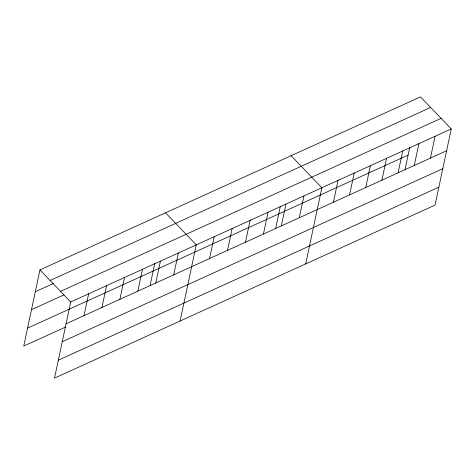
<?xml version="1.0" encoding="UTF-8"?>
<svg xmlns="http://www.w3.org/2000/svg" width="475" height="475" viewBox="0 0 475 475"><rect width="100%" height="100%" fill="white"/><g stroke="black" fill="none" stroke-linecap="round" stroke-linejoin="round"><path stroke-width="0.71" d="M451.25 128.933L70.698 301.969L54.512 378.13L435.058 205.093L451.25 128.933L420.488 96.87L39.942 269.907L23.75 346.067L65.609 327.037M84.004 315.637L88.641 293.811M101.941 307.479L106.584 285.653M119.884 299.321L124.521 277.495M137.821 291.163L142.464 269.337M150.064 285.517L154.803 263.221M155.764 283.005L160.402 261.179M173.702 274.847L178.345 253.021M180.09 321.029L196.282 244.862L165.52 212.8M209.582 258.531L214.225 236.71M227.525 250.378L232.162 228.552M245.462 242.22L250.105 220.394M263.405 234.062L268.043 212.236M275.648 228.416L280.387 206.114M281.342 225.904L285.986 204.078M299.286 217.746L303.923 195.92M305.674 263.928L321.866 187.762L291.104 155.699M333.397 202.237L338.034 180.411M349.57 194.881L354.207 173.054M365.744 187.524L370.381 165.704M381.918 180.173L386.555 158.347M398.092 172.817L402.729 150.991M405.032 169.587L409.771 147.286M414.265 165.466L418.902 143.64M430.439 158.11L435.076 136.283M50.089 280.488L430.641 107.451M35.298 291.727L53.242 283.575M60.551 291.389L441.097 118.352M31.487 309.664L64.048 294.856M27.562 328.136L408.108 155.099M66.061 323.796L446.613 150.759M62.249 341.727L442.801 168.69M58.324 360.198L438.87 187.162M39.942 269.907L70.698 301.969"/></g></svg>
